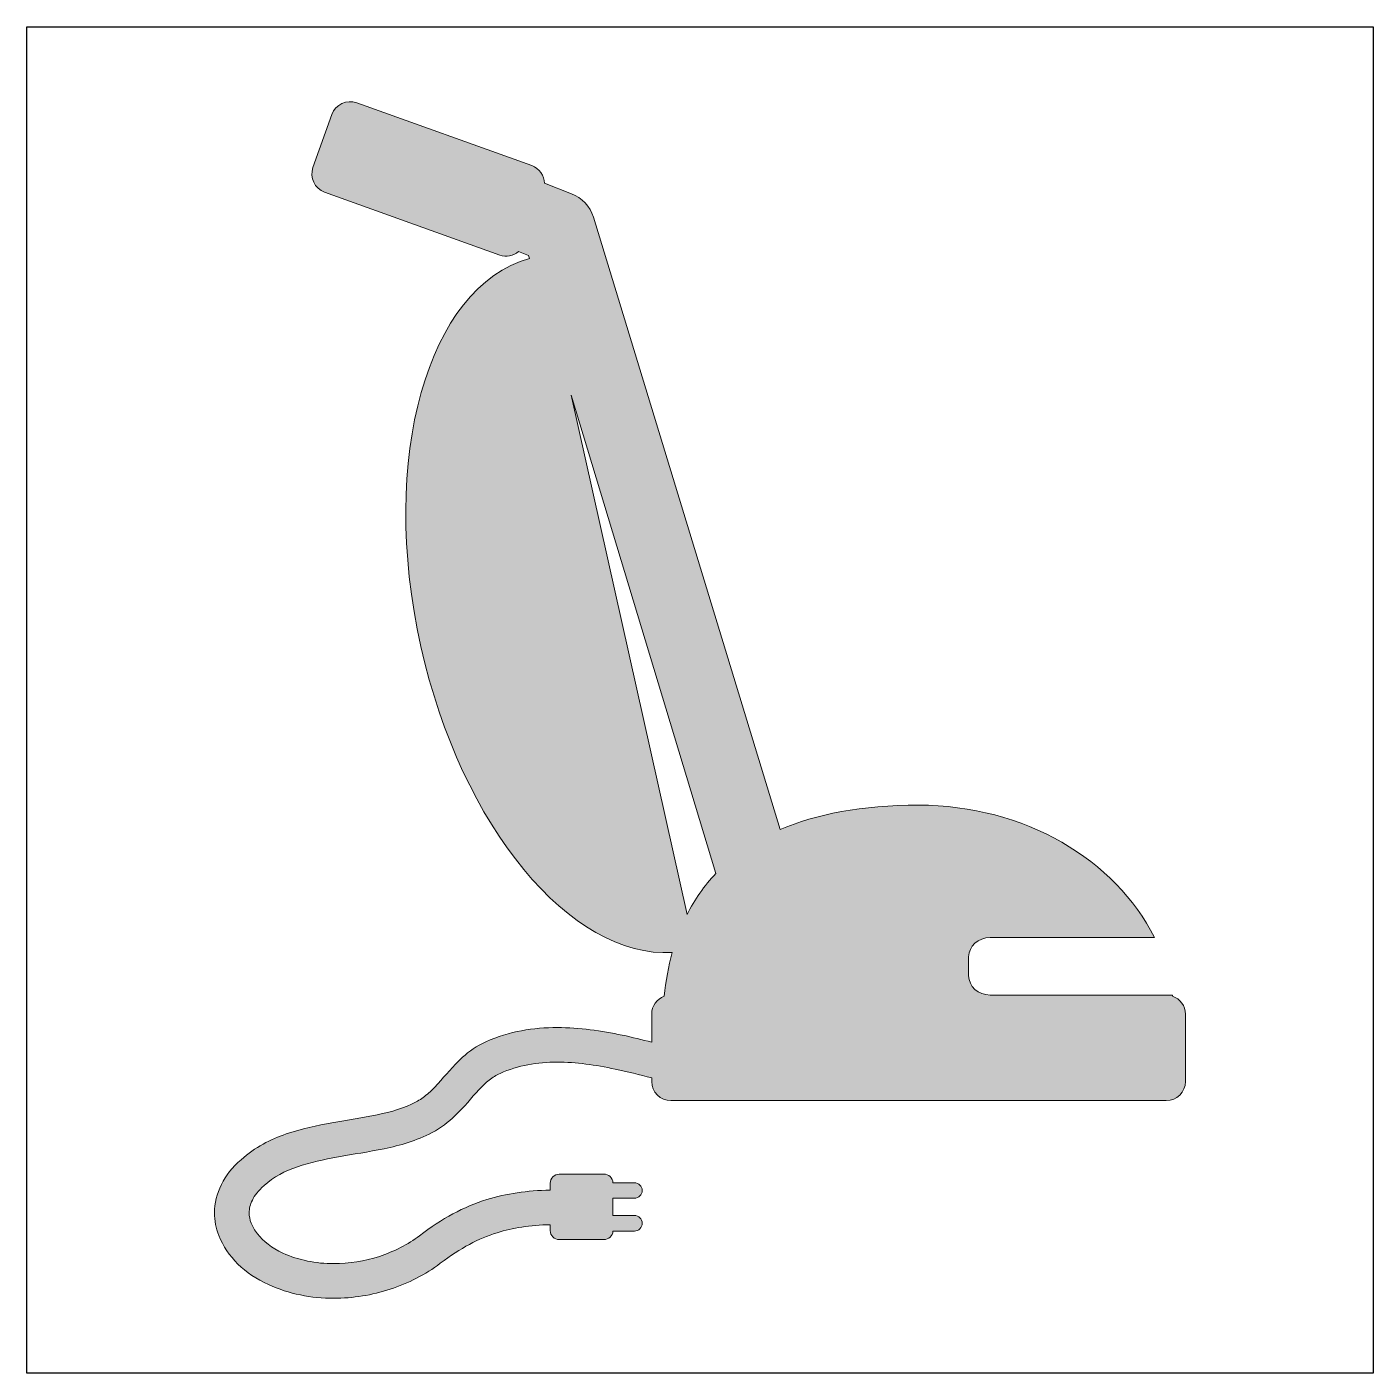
# Model space of a CAD drawing. Header units: inches. Extents: x 0 to 114, y 0 to 114.
import ezdxf

# ---------------------------------------------------------------- set-up
doc = ezdxf.new("R2010")
doc.units = ezdxf.units.IN
doc.header["$MEASUREMENT"] = 0
doc.layers.add('Image Background', color=7, linetype='Continuous')
doc.layers.add('Layer 1', color=7, linetype='Continuous')
picture_1 = doc.add_image_def('image1.png', size_in_pixel=(1350, 1350))

msp = doc.modelspace()

# ---------------------------------------------------------------- hatches: boundary and pattern name
at = {"layer": 'Layer 1', "true_color": 0x51c8f7}
h = msp.add_hatch(color=151, dxfattribs=at)
h.dxf.hatch_style = 2
edge = h.paths.add_edge_path()
edge.add_spline(control_points=[(79.96, 33.74), (79.96, 33.74), (79.96, 35.34), (79.96, 35.34), (79.96, 36.24), (80.78, 36.98), (81.8, 36.98), (81.8, 36.98), (95.73, 36.98), (95.73, 36.98), (92.44, 43.58), (84.72, 48.22), (75.71, 48.22), (70.87, 48.22), (67.01, 47.47), (63.95, 46.15), (63.95, 46.15), (48.1, 98.15), (48.1, 98.15), (47.82, 99.06), (47.13, 99.8), (46.24, 100.14), (46.24, 100.14), (43.95, 101.02), (43.95, 101.02), (43.92, 101.68), (43.51, 102.28), (42.86, 102.52), (42.86, 102.52), (28, 107.85), (28, 107.85), (27.15, 108.16), (26.21, 107.72), (25.9, 106.86), (25.9, 106.86), (24.29, 102.37), (24.29, 102.37), (23.98, 101.52), (24.43, 100.58), (25.28, 100.27), (25.28, 100.27), (40.14, 94.93), (40.14, 94.93), (40.7, 94.73), (41.31, 94.86), (41.74, 95.22), (41.74, 95.22), (42.6, 94.89), (42.6, 94.89), (42.6, 94.89), (42.67, 94.64), (42.67, 94.64), (34.01, 92.22), (29.88, 77.66), (33.45, 61.7), (36.88, 46.35), (46.2, 35.21), (54.8, 35.71), (54.47, 34.52), (54.24, 33.28), (54.11, 31.99), (53.49, 31.76), (53.05, 31.17), (53.05, 30.47), (53.05, 30.47), (53.05, 28.1), (53.05, 28.1), (52.24, 28.3), (51.4, 28.51), (50.55, 28.69), (48.77, 29.06), (46.92, 29.34), (45.03, 29.34), (43.02, 29.35), (40.96, 29.02), (38.97, 28.13), (38.19, 27.78), (37.54, 27.31), (36.99, 26.81), (36.16, 26.06), (35.53, 25.26), (34.91, 24.59), (34.6, 24.25), (34.3, 23.95), (34, 23.69), (33.69, 23.42), (33.38, 23.2), (33.04, 23.03), (32.05, 22.5), (30.95, 22.18), (29.74, 21.93), (28.53, 21.67), (27.24, 21.5), (25.9, 21.25), (24.64, 21.01), (23.32, 20.76), (22, 20.3), (20.69, 19.85), (19.37, 19.18), (18.18, 18.12), (17.45, 17.48), (16.89, 16.77), (16.51, 16), (16.12, 15.23), (15.93, 14.41), (15.93, 13.61), (15.93, 12.94), (16.06, 12.29), (16.29, 11.69), (16.64, 10.77), (17.21, 9.96), (17.92, 9.26), (18.64, 8.56), (19.51, 7.97), (20.5, 7.52), (22.25, 6.71), (24.15, 6.35), (26.05, 6.35), (27.68, 6.35), (29.31, 6.62), (30.85, 7.12), (32.38, 7.62), (33.84, 8.36), (35.1, 9.32), (36.84, 10.63), (38.33, 11.43), (39.92, 11.92), (41.26, 12.34), (42.7, 12.55), (44.43, 12.6), (44.43, 12.6), (44.43, 12.1), (44.43, 12.1), (44.43, 11.68), (44.78, 11.33), (45.2, 11.33), (45.2, 11.33), (48.99, 11.33), (48.99, 11.33), (49.4, 11.33), (49.74, 11.66), (49.76, 12.06), (49.76, 12.06), (51.58, 12.06), (51.58, 12.06), (51.94, 12.06), (52.24, 12.36), (52.24, 12.72), (52.24, 13.08), (51.94, 13.38), (51.58, 13.38), (51.58, 13.38), (49.76, 13.38), (49.76, 13.38), (49.76, 13.38), (49.76, 14.85), (49.76, 14.85), (49.76, 14.85), (51.58, 14.85), (51.58, 14.85), (51.94, 14.85), (52.24, 15.14), (52.24, 15.5), (52.24, 15.87), (51.94, 16.16), (51.58, 16.16), (51.58, 16.16), (49.76, 16.16), (49.76, 16.16), (49.74, 16.57), (49.4, 16.89), (48.99, 16.89), (48.99, 16.89), (45.2, 16.89), (45.2, 16.89), (44.78, 16.89), (44.43, 16.55), (44.43, 16.12), (44.43, 16.12), (44.43, 15.54), (44.43, 15.54), (42.47, 15.49), (40.72, 15.25), (39.04, 14.73), (37.08, 14.12), (35.25, 13.12), (33.33, 11.66), (32.35, 10.92), (31.18, 10.32), (29.93, 9.91), (28.69, 9.51), (27.36, 9.29), (26.05, 9.29), (24.53, 9.29), (23.04, 9.59), (21.73, 10.19), (20.79, 10.62), (20.05, 11.2), (19.57, 11.81), (19.33, 12.12), (19.16, 12.43), (19.04, 12.73), (18.93, 13.03), (18.87, 13.32), (18.87, 13.61), (18.88, 13.96), (18.95, 14.31), (19.14, 14.69), (19.33, 15.08), (19.64, 15.49), (20.13, 15.92), (20.97, 16.67), (21.91, 17.15), (22.97, 17.52), (24.03, 17.89), (25.2, 18.13), (26.45, 18.36), (27.68, 18.59), (28.99, 18.77), (30.34, 19.05), (31.68, 19.33), (33.07, 19.72), (34.41, 20.42), (35.17, 20.82), (35.8, 21.32), (36.33, 21.83), (37.14, 22.6), (37.76, 23.4), (38.36, 24.04), (38.67, 24.36), (38.96, 24.64), (39.25, 24.88), (39.55, 25.11), (39.85, 25.3), (40.17, 25.45), (41.72, 26.13), (43.33, 26.4), (45.03, 26.4), (46.62, 26.4), (48.28, 26.16), (49.94, 25.81), (50.98, 25.59), (52.02, 25.33), (53.05, 25.06), (53.05, 25.06), (53.05, 24.76), (53.05, 24.76), (53.05, 23.86), (53.78, 23.13), (54.68, 23.13), (54.68, 23.13), (96.73, 23.13), (96.73, 23.13), (97.64, 23.13), (98.37, 23.86), (98.37, 24.76), (98.37, 24.76), (98.37, 30.47), (98.37, 30.47), (98.37, 31.18), (97.91, 31.78), (97.28, 32), (97.27, 32.04), (97.26, 32.07), (97.26, 32.1), (97.26, 32.1), (81.8, 32.1), (81.8, 32.1), (80.78, 32.1), (79.96, 32.83), (79.96, 33.74)], knot_values=[0, 0, 0, 0, 1, 1, 1, 2, 2, 2, 3, 3, 3, 4, 4, 4, 5, 5, 5, 6, 6, 6, 7, 7, 7, 8, 8, 8, 9, 9, 9, 10, 10, 10, 11, 11, 11, 12, 12, 12, 13, 13, 13, 14, 14, 14, 15, 15, 15, 16, 16, 16, 17, 17, 17, 18, 18, 18, 19, 19, 19, 20, 20, 20, 21, 21, 21, 22, 22, 22, 23, 23, 23, 24, 24, 24, 25, 25, 25, 26, 26, 26, 27, 27, 27, 28, 28, 28, 29, 29, 29, 30, 30, 30, 31, 31, 31, 32, 32, 32, 33, 33, 33, 34, 34, 34, 35, 35, 35, 36, 36, 36, 37, 37, 37, 38, 38, 38, 39, 39, 39, 40, 40, 40, 41, 41, 41, 42, 42, 42, 43, 43, 43, 44, 44, 44, 45, 45, 45, 46, 46, 46, 47, 47, 47, 48, 48, 48, 49, 49, 49, 50, 50, 50, 51, 51, 51, 52, 52, 52, 53, 53, 53, 54, 54, 54, 55, 55, 55, 56, 56, 56, 57, 57, 57, 58, 58, 58, 59, 59, 59, 60, 60, 60, 61, 61, 61, 62, 62, 62, 63, 63, 63, 64, 64, 64, 65, 65, 65, 66, 66, 66, 67, 67, 67, 68, 68, 68, 69, 69, 69, 70, 70, 70, 71, 71, 71, 72, 72, 72, 73, 73, 73, 74, 74, 74, 75, 75, 75, 76, 76, 76, 77, 77, 77, 78, 78, 78, 79, 79, 79, 80, 80, 80, 81, 81, 81, 82, 82, 82, 83, 83, 83, 84, 84, 84, 85, 85, 85, 86, 86, 86, 87, 87, 87, 88, 88, 88, 89, 89, 89, 90, 90, 90, 90], degree=3, periodic=1)
edge = h.paths.add_edge_path()
edge.add_spline(control_points=[(56.05, 38.93), (56.05, 38.93), (46.2, 83.03), (46.2, 83.03), (46.2, 83.03), (58.5, 42.43), (58.5, 42.43), (57.51, 41.37), (56.69, 40.2), (56.05, 38.93)], knot_values=[0, 0, 0, 0, 1, 1, 1, 2, 2, 2, 3, 3, 3, 3], degree=3, periodic=1)

# ---------------------------------------------------------------- linework, layer by layer
at = {"layer": 'Layer 1', "lineweight": 0}
for points, knots in [([(79.96, 33.74), (79.96, 33.74), (79.96, 35.34), (79.96, 35.34), (79.96, 36.24), (80.78, 36.98), (81.8, 36.98), (81.8, 36.98), (95.73, 36.98), (95.73, 36.98), (92.44, 43.58), (84.72, 48.22), (75.71, 48.22), (70.87, 48.22), (67.01, 47.47), (63.95, 46.15), (63.95, 46.15), (48.1, 98.15), (48.1, 98.15), (47.82, 99.06), (47.13, 99.8), (46.24, 100.14), (46.24, 100.14), (43.95, 101.02), (43.95, 101.02), (43.92, 101.68), (43.51, 102.28), (42.86, 102.52), (42.86, 102.52), (28, 107.85), (28, 107.85), (27.15, 108.16), (26.21, 107.72), (25.9, 106.86), (25.9, 106.86), (24.29, 102.37), (24.29, 102.37), (23.98, 101.52), (24.43, 100.58), (25.28, 100.27), (25.28, 100.27), (40.14, 94.93), (40.14, 94.93), (40.7, 94.73), (41.31, 94.86), (41.74, 95.22), (41.74, 95.22), (42.6, 94.89), (42.6, 94.89), (42.6, 94.89), (42.67, 94.64), (42.67, 94.64), (34.01, 92.22), (29.88, 77.66), (33.45, 61.7), (36.88, 46.35), (46.2, 35.21), (54.8, 35.71), (54.47, 34.52), (54.24, 33.28), (54.11, 31.99), (53.49, 31.76), (53.05, 31.17), (53.05, 30.47), (53.05, 30.47), (53.05, 28.1), (53.05, 28.1), (52.24, 28.3), (51.4, 28.51), (50.55, 28.69), (48.77, 29.06), (46.92, 29.34), (45.03, 29.34), (43.02, 29.35), (40.96, 29.02), (38.97, 28.13), (38.19, 27.78), (37.54, 27.31), (36.99, 26.81), (36.16, 26.06), (35.53, 25.26), (34.91, 24.59), (34.6, 24.25), (34.3, 23.95), (34, 23.69), (33.69, 23.42), (33.38, 23.2), (33.04, 23.03), (32.05, 22.5), (30.95, 22.18), (29.74, 21.93), (28.53, 21.67), (27.24, 21.5), (25.9, 21.25), (24.64, 21.01), (23.32, 20.76), (22, 20.3), (20.69, 19.85), (19.37, 19.18), (18.18, 18.12), (17.45, 17.48), (16.89, 16.77), (16.51, 16), (16.12, 15.23), (15.93, 14.41), (15.93, 13.61), (15.93, 12.94), (16.06, 12.29), (16.29, 11.69), (16.64, 10.77), (17.21, 9.96), (17.92, 9.26), (18.64, 8.56), (19.51, 7.97), (20.5, 7.52), (22.25, 6.71), (24.15, 6.35), (26.05, 6.35), (27.68, 6.35), (29.31, 6.62), (30.85, 7.12), (32.38, 7.62), (33.84, 8.36), (35.1, 9.32), (36.84, 10.63), (38.33, 11.43), (39.92, 11.92), (41.26, 12.34), (42.7, 12.55), (44.43, 12.6), (44.43, 12.6), (44.43, 12.1), (44.43, 12.1), (44.43, 11.68), (44.78, 11.33), (45.2, 11.33), (45.2, 11.33), (48.99, 11.33), (48.99, 11.33), (49.4, 11.33), (49.74, 11.66), (49.76, 12.06), (49.76, 12.06), (51.58, 12.06), (51.58, 12.06), (51.94, 12.06), (52.24, 12.36), (52.24, 12.72), (52.24, 13.08), (51.94, 13.38), (51.58, 13.38), (51.58, 13.38), (49.76, 13.38), (49.76, 13.38), (49.76, 13.38), (49.76, 14.85), (49.76, 14.85), (49.76, 14.85), (51.58, 14.85), (51.58, 14.85), (51.94, 14.85), (52.24, 15.14), (52.24, 15.5), (52.24, 15.87), (51.94, 16.16), (51.58, 16.16), (51.58, 16.16), (49.76, 16.16), (49.76, 16.16), (49.74, 16.57), (49.4, 16.89), (48.99, 16.89), (48.99, 16.89), (45.2, 16.89), (45.2, 16.89), (44.78, 16.89), (44.43, 16.55), (44.43, 16.12), (44.43, 16.12), (44.43, 15.54), (44.43, 15.54), (42.47, 15.49), (40.72, 15.25), (39.04, 14.73), (37.08, 14.12), (35.25, 13.12), (33.33, 11.66), (32.35, 10.92), (31.18, 10.32), (29.93, 9.91), (28.69, 9.51), (27.36, 9.29), (26.05, 9.29), (24.53, 9.29), (23.04, 9.59), (21.73, 10.19), (20.79, 10.62), (20.05, 11.2), (19.57, 11.81), (19.33, 12.12), (19.16, 12.43), (19.04, 12.73), (18.93, 13.03), (18.87, 13.32), (18.87, 13.61), (18.88, 13.96), (18.95, 14.31), (19.14, 14.69), (19.33, 15.08), (19.64, 15.49), (20.13, 15.92), (20.97, 16.67), (21.91, 17.15), (22.97, 17.52), (24.03, 17.89), (25.2, 18.13), (26.45, 18.36), (27.68, 18.59), (28.99, 18.77), (30.34, 19.05), (31.68, 19.33), (33.07, 19.72), (34.41, 20.42), (35.17, 20.82), (35.8, 21.32), (36.33, 21.83), (37.14, 22.6), (37.76, 23.4), (38.36, 24.04), (38.67, 24.36), (38.96, 24.64), (39.25, 24.88), (39.55, 25.11), (39.85, 25.3), (40.17, 25.45), (41.72, 26.13), (43.33, 26.4), (45.03, 26.4), (46.62, 26.4), (48.28, 26.16), (49.94, 25.81), (50.98, 25.59), (52.02, 25.33), (53.05, 25.06), (53.05, 25.06), (53.05, 24.76), (53.05, 24.76), (53.05, 23.86), (53.78, 23.13), (54.68, 23.13), (54.68, 23.13), (96.73, 23.13), (96.73, 23.13), (97.64, 23.13), (98.37, 23.86), (98.37, 24.76), (98.37, 24.76), (98.37, 30.47), (98.37, 30.47), (98.37, 31.18), (97.91, 31.78), (97.28, 32), (97.27, 32.04), (97.26, 32.07), (97.26, 32.1), (97.26, 32.1), (81.8, 32.1), (81.8, 32.1), (80.78, 32.1), (79.96, 32.83), (79.96, 33.74)], [0, 0, 0, 0, 1, 1, 1, 2, 2, 2, 3, 3, 3, 4, 4, 4, 5, 5, 5, 6, 6, 6, 7, 7, 7, 8, 8, 8, 9, 9, 9, 10, 10, 10, 11, 11, 11, 12, 12, 12, 13, 13, 13, 14, 14, 14, 15, 15, 15, 16, 16, 16, 17, 17, 17, 18, 18, 18, 19, 19, 19, 20, 20, 20, 21, 21, 21, 22, 22, 22, 23, 23, 23, 24, 24, 24, 25, 25, 25, 26, 26, 26, 27, 27, 27, 28, 28, 28, 29, 29, 29, 30, 30, 30, 31, 31, 31, 32, 32, 32, 33, 33, 33, 34, 34, 34, 35, 35, 35, 36, 36, 36, 37, 37, 37, 38, 38, 38, 39, 39, 39, 40, 40, 40, 41, 41, 41, 42, 42, 42, 43, 43, 43, 44, 44, 44, 45, 45, 45, 46, 46, 46, 47, 47, 47, 48, 48, 48, 49, 49, 49, 50, 50, 50, 51, 51, 51, 52, 52, 52, 53, 53, 53, 54, 54, 54, 55, 55, 55, 56, 56, 56, 57, 57, 57, 58, 58, 58, 59, 59, 59, 60, 60, 60, 61, 61, 61, 62, 62, 62, 63, 63, 63, 64, 64, 64, 65, 65, 65, 66, 66, 66, 67, 67, 67, 68, 68, 68, 69, 69, 69, 70, 70, 70, 71, 71, 71, 72, 72, 72, 73, 73, 73, 74, 74, 74, 75, 75, 75, 76, 76, 76, 77, 77, 77, 78, 78, 78, 79, 79, 79, 80, 80, 80, 81, 81, 81, 82, 82, 82, 83, 83, 83, 84, 84, 84, 85, 85, 85, 86, 86, 86, 87, 87, 87, 88, 88, 88, 89, 89, 89, 90, 90, 90, 90]), ([(56.05, 38.93), (56.05, 38.93), (46.2, 83.03), (46.2, 83.03), (46.2, 83.03), (58.5, 42.43), (58.5, 42.43), (57.51, 41.37), (56.69, 40.2), (56.05, 38.93)], [0, 0, 0, 0, 1, 1, 1, 2, 2, 2, 3, 3, 3, 3])]:
    msp.add_open_spline(points, degree=3, knots=knots, dxfattribs=at)

# ---------------------------------------------------------------- pictures from other files: only their frames are drawn
at = {"layer": 'Image Background'}
image = msp.add_image(picture_1, insert=(0, 0), size_in_units=(114.3, 114.3), dxfattribs=at)

doc.saveas('drawing.dxf')
